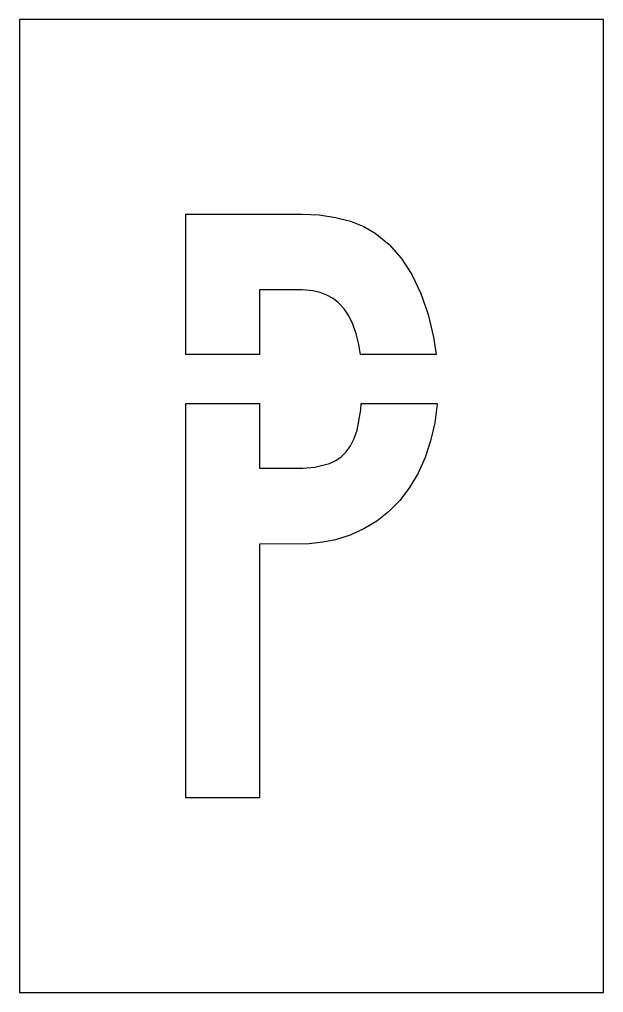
# Model space of a CAD drawing. Extents: x 0 to 6, y 0 to 10.
import ezdxf

# ---------------------------------------------------------------- set-up
doc = ezdxf.new("R2010")
doc.units = 0
doc.layers.add('CUT', color=7, linetype='Continuous')
doc.layers.add('OUTSIDE', color=1, linetype='Continuous')

msp = doc.modelspace()

# ---------------------------------------------------------------- linework, layer by layer
at = {"layer": 'CUT'}
for points in [[(3.4595, 6.7707), (3.4256, 6.8682), (3.3843, 6.9532), (3.3353, 7.0261), (3.2789, 7.087), (3.2218, 7.1317), (3.1587, 7.1673), (3.0894, 7.1937), (3.0124, 7.2114), (2.9037, 7.2209), (2.4672, 7.221), (2.467, 6.5562), (1.7097, 6.5562), (1.7095, 8), (2.9027, 7.9999), (3.0793, 7.9907), (3.246, 7.9659), (3.3996, 7.9261), (3.5374, 7.872), (3.6555, 7.8052), (3.7976, 7.6873), (3.9199, 7.5476), (4.0302, 7.3777), (4.1242, 7.183), (4.1999, 6.9668), (4.2546, 6.7366), (4.2795, 6.5562), (3.5018, 6.5562), (3.4858, 6.6606)], [(4.0948, 5.336), (4.0077, 5.1892), (3.9066, 5.0573), (3.7909, 4.9397), (3.6703, 4.8442), (3.5388, 4.7641), (3.397, 4.7001), (3.2476, 4.6531), (3.1156, 4.6268), (2.9777, 4.6127), (2.4668, 4.609), (2.4667, 2), (1.7103, 2), (1.7098, 6.0542), (2.4669, 6.0542), (2.4668, 5.3896), (2.9098, 5.3893), (3.0355, 5.3985), (3.1864, 5.4369), (3.2487, 5.4672), (3.3039, 5.5056), (3.3565, 5.5572), (3.4012, 5.6194), (3.4381, 5.6925), (3.4684, 5.779), (3.507, 5.9867), (3.5102, 6.0542), (4.2905, 6.0542), (4.2902, 6.0477), (4.2654, 5.8537), (4.2241, 5.6691), (4.1674, 5.4969)]]:
    msp.add_lwpolyline(points, close=True, dxfattribs=at)
at = {"layer": 'OUTSIDE'}
msp.add_lwpolyline([(0, 0), (6, 0), (6, 10), (0, 10)], close=True, dxfattribs=at)

doc.saveas('drawing.dxf')
